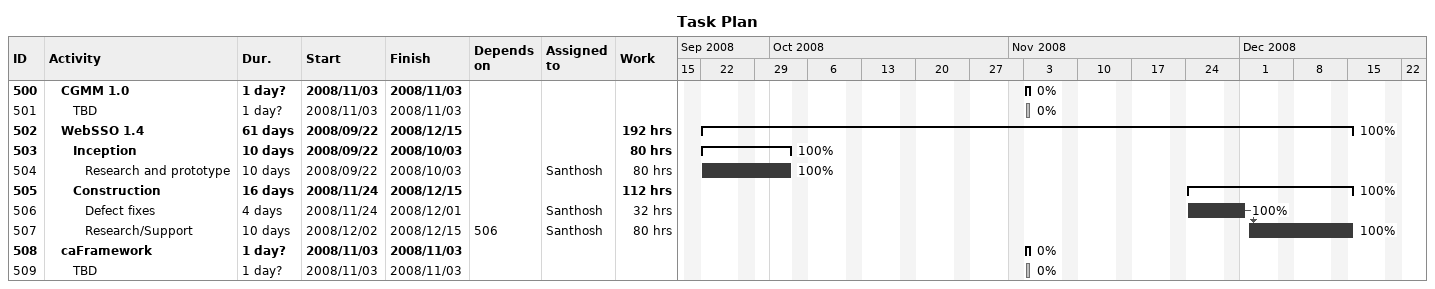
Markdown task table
Task Plan

| ID | Level | Task | Duration | Start | Finish | Predecessors | Resources | % complete | Work (h) |
|---|---|---|---|---|---|---|---|---|---|
| 500 | 2 | **CGMM 1.0** | 1d? | 2008-11-03 | 2008-11-03 |  |  | 0 |  |
| 501 | 3 | TBD | 1d? | 2008-11-03 | 2008-11-03 |  |  | 0 |  |
| 502 | 2 | **WebSSO 1.4** | 61d | 2008-09-22 | 2008-12-15 |  |  | 100 | 192 |
| 503 | 3 | **Inception** | 10d | 2008-09-22 | 2008-10-03 |  |  | 100 | 80 |
| 504 | 4 | Research and prototype | 10d | 2008-09-22 | 2008-10-03 |  | Santhosh | 100 | 80 |
| 505 | 3 | **Construction** | 16d | 2008-11-24 | 2008-12-15 |  |  | 100 | 112 |
| 506 | 4 | Defect fixes | 4d | 2008-11-24 | 2008-12-01 |  | Santhosh | 100 | 32 |
| 507 | 4 | Research/Support | 10d | 2008-12-02 | 2008-12-15 | 506 | Santhosh | 100 | 80 |
| 508 | 2 | **caFramework** | 1d? | 2008-11-03 | 2008-11-03 |  |  | 0 |  |
| 509 | 3 | TBD | 1d? | 2008-11-03 | 2008-11-03 |  |  | 0 |  |
